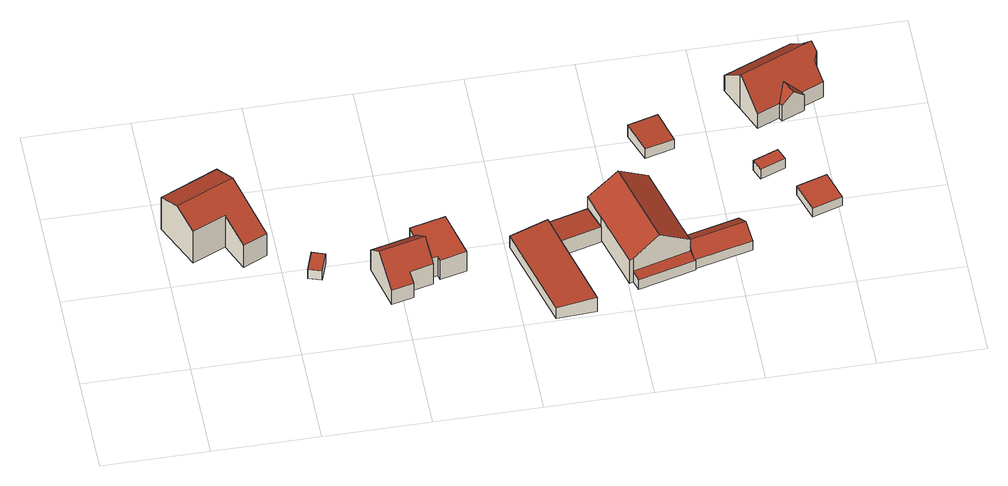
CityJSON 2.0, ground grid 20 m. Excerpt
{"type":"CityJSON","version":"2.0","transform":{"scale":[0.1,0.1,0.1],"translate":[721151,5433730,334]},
"CityObjects":{
"building1":{"type":"Building","attributes":{"Gemeindeschluessel":"09375181","HoeheDach":"345.380","HoeheGrund":"334.820","Methode":"2000","NiedrigsteTraufeDesGebaeudes":"340.481","Geometrietyp2DReferenz":"3000","measuredHeight":10.56,"function":"31001_1000","roofType":"3100"},"address":[{"Country":"Germany","Locality":"Pettendorf","ThoroughfareName":"Naabstraße 44"}],"geometry":[{"type":"Solid","lod":"2","boundaries":[[[[0,1,2,3]],[[4,5,6,7,0,3]],[[4,8,9,5]],[[6,10,11,7]],[[1,0,7,11,12]],[[8,4,3,2]],[[6,5,9,13,10]],[[8,2,1,12,13,9]],[[13,12,11,10]]]],"semantics":{"surfaces":[{"type":"WallSurface","Flaeche":"28.341","Z_MAX":"5.671","Z_MAX_ASL":"340.491","Z_MIN":"0.000","Z_MIN_ASL":"334.820"},{"type":"GroundSurface","Flaeche":"148.267","Z_MAX":"0.000","Z_MAX_ASL":"334.820","Z_MIN":"0.000","Z_MIN_ASL":"334.820"},{"type":"WallSurface","Flaeche":"56.997","Z_MAX":"8.303","Z_MAX_ASL":"343.123","Z_MIN":"0.000","Z_MIN_ASL":"334.820"},{"type":"WallSurface","Flaeche":"98.855","Z_MAX":"8.303","Z_MAX_ASL":"343.123","Z_MIN":"0.000","Z_MIN_ASL":"334.820"},{"type":"WallSurface","Flaeche":"135.297","Z_MAX":"10.560","Z_MAX_ASL":"345.380","Z_MIN":"0.000","Z_MIN_ASL":"334.820"},{"type":"WallSurface","Flaeche":"40.777","Z_MAX":"8.303","Z_MAX_ASL":"343.123","Z_MIN":"0.000","Z_MIN_ASL":"334.820"},{"type":"WallSurface","Flaeche":"94.430","Z_MAX":"10.560","Z_MAX_ASL":"345.380","Z_MIN":"0.000","Z_MIN_ASL":"334.820"},{"type":"RoofSurface","Dachneigung":"65.722","Dachorientierung":"155.892","Flaeche":"97.340","Z_MAX":"10.560","Z_MAX_ASL":"345.380","Z_MIN":"5.661","Z_MIN_ASL":"340.481"},{"type":"RoofSurface","Dachneigung":"65.724","Dachorientierung":"335.886","Flaeche":"65.318","Z_MAX":"10.560","Z_MAX_ASL":"345.380","Z_MIN":"8.303","Z_MIN_ASL":"343.123"}],"values":[[0,1,2,3,4,5,6,7,8]]}}]},
"building2":{"type":"Building","attributes":{"Gemeindeschluessel":"09375181","HoeheDach":"338.088","HoeheGrund":"335.740","Methode":"3100","NiedrigsteTraufeDesGebaeudes":"338.088","Geometrietyp2DReferenz":"3000","measuredHeight":2.35,"function":"31001_2000","roofType":"1000"},"geometry":[{"type":"Solid","lod":"2","boundaries":[[[[14,15,16,17]],[[18,19,20,21]],[[20,17,16,21]],[[18,15,14,19]],[[15,18,21,16]],[[19,14,17,20]]]],"semantics":{"surfaces":[{"type":"WallSurface","Flaeche":"9.693","Z_MAX":"2.348","Z_MAX_ASL":"338.088","Z_MIN":"0.000","Z_MIN_ASL":"335.740"},{"type":"WallSurface","Flaeche":"9.669","Z_MAX":"2.348","Z_MAX_ASL":"338.088","Z_MIN":"0.000","Z_MIN_ASL":"335.740"},{"type":"GroundSurface","Flaeche":"10.838","Z_MAX":"0.000","Z_MAX_ASL":"335.740","Z_MIN":"0.000","Z_MIN_ASL":"335.740"},{"type":"RoofSurface","Dachneigung":"90.000","Dachorientierung":"-1.000","Flaeche":"10.838","Z_MAX":"2.348","Z_MAX_ASL":"338.088","Z_MIN":"2.348","Z_MIN_ASL":"338.088"},{"type":"WallSurface","Flaeche":"6.176","Z_MAX":"2.348","Z_MAX_ASL":"338.088","Z_MIN":"0.000","Z_MIN_ASL":"335.740"},{"type":"WallSurface","Flaeche":"6.168","Z_MAX":"2.348","Z_MAX_ASL":"338.088","Z_MIN":"0.000","Z_MIN_ASL":"335.740"}],"values":[[0,1,2,3,4,5]]}}]},
"building3":{"type":"Building","attributes":{"Gemeindeschluessel":"09375181","HoeheDach":"343.650","HoeheGrund":"334.953","Methode":"2000","NiedrigsteTraufeDesGebaeudes":"338.746","Geometrietyp2DReferenz":"3000","measuredHeight":8.7,"function":"31001_1000","roofType":"3100"},"address":[{"Country":"Germany","Locality":"Pettendorf","ThoroughfareName":"Naabstraße 42"}],"geometry":[{"type":"Solid","lod":"2","boundaries":[[[[22,23,24,25]],[[26,27,28,29,30]],[[23,22,30,29]],[[28,27,31,32]],[[22,25,33,34,35,26,30]],[[36,34,33,37]],[[37,33,25,24]],[[23,29,28,32,38,36,37,24]],[[32,31,39,38]],[[26,35,39,31,27]],[[36,38,39,35,34]]]],"semantics":{"surfaces":[{"type":"WallSurface","Flaeche":"7.140","Z_MAX":"5.236","Z_MAX_ASL":"340.189","Z_MIN":"0.000","Z_MIN_ASL":"334.953"},{"type":"WallSurface","Flaeche":"60.267","Z_MAX":"8.697","Z_MAX_ASL":"343.650","Z_MIN":"0.000","Z_MIN_ASL":"334.953"},{"type":"WallSurface","Flaeche":"16.021","Z_MAX":"3.796","Z_MAX_ASL":"338.749","Z_MIN":"0.000","Z_MIN_ASL":"334.953"},{"type":"WallSurface","Flaeche":"44.939","Z_MAX":"5.205","Z_MAX_ASL":"340.158","Z_MIN":"0.000","Z_MIN_ASL":"334.953"},{"type":"RoofSurface","Dachneigung":"47.665","Dachorientierung":"166.555","Flaeche":"54.279","Z_MAX":"8.697","Z_MAX_ASL":"343.650","Z_MIN":"3.793","Z_MIN_ASL":"338.746"},{"type":"WallSurface","Flaeche":"5.883","Z_MAX":"6.179","Z_MAX_ASL":"341.132","Z_MIN":"0.000","Z_MIN_ASL":"334.953"},{"type":"WallSurface","Flaeche":"23.931","Z_MAX":"5.241","Z_MAX_ASL":"340.194","Z_MIN":"0.000","Z_MIN_ASL":"334.953"},{"type":"GroundSurface","Flaeche":"73.950","Z_MAX":"0.000","Z_MAX_ASL":"334.953","Z_MIN":"0.000","Z_MIN_ASL":"334.953"},{"type":"WallSurface","Flaeche":"1.008","Z_MAX":"5.205","Z_MAX_ASL":"340.158","Z_MIN":"0.000","Z_MIN_ASL":"334.953"},{"type":"RoofSurface","Dachneigung":"47.670","Dachorientierung":"346.549","Flaeche":"45.758","Z_MAX":"8.697","Z_MAX_ASL":"343.650","Z_MIN":"5.203","Z_MIN_ASL":"340.156"},{"type":"WallSurface","Flaeche":"47.216","Z_MAX":"8.697","Z_MAX_ASL":"343.650","Z_MIN":"0.000","Z_MIN_ASL":"334.953"}],"values":[[0,1,2,3,4,5,6,7,8,9,10]]}}]},
"building4":{"type":"Building","attributes":{"Gemeindeschluessel":"09375181","HoeheDach":"339.390","HoeheGrund":"334.340","Methode":"1000","NiedrigsteTraufeDesGebaeudes":"339.390","Geometrietyp2DReferenz":"3000","measuredHeight":5.05,"function":"31001_2000","roofType":"1000"},"geometry":[{"type":"Solid","lod":"2","boundaries":[[[[40,41,42,43]],[[44,45,46,47]],[[48,49,50,51]],[[52,53,40,43,54,44,47,55,48,51]],[[54,56,45,44]],[[51,50,57,52]],[[58,53,52,57]],[[43,42,56,54]],[[55,59,49,48]],[[47,46,59,55]],[[53,58,41,40]],[[58,57,50,49,59,46,45,56,42,41]]]],"semantics":{"surfaces":[{"type":"WallSurface","Flaeche":"5.359","Z_MAX":"5.050","Z_MAX_ASL":"339.390","Z_MIN":"0.000","Z_MIN_ASL":"334.340"},{"type":"WallSurface","Flaeche":"0.774","Z_MAX":"5.050","Z_MAX_ASL":"339.390","Z_MIN":"0.000","Z_MIN_ASL":"334.340"},{"type":"WallSurface","Flaeche":"13.696","Z_MAX":"5.050","Z_MAX_ASL":"339.390","Z_MIN":"0.000","Z_MIN_ASL":"334.340"},{"type":"GroundSurface","Flaeche":"62.857","Z_MAX":"0.000","Z_MAX_ASL":"334.340","Z_MIN":"0.000","Z_MIN_ASL":"334.340"},{"type":"WallSurface","Flaeche":"5.396","Z_MAX":"5.050","Z_MAX_ASL":"339.390","Z_MIN":"0.000","Z_MIN_ASL":"334.340"},{"type":"WallSurface","Flaeche":"34.874","Z_MAX":"5.050","Z_MAX_ASL":"339.390","Z_MIN":"0.000","Z_MIN_ASL":"334.340"},{"type":"WallSurface","Flaeche":"47.092","Z_MAX":"5.050","Z_MAX_ASL":"339.390","Z_MIN":"0.000","Z_MIN_ASL":"334.340"},{"type":"WallSurface","Flaeche":"8.023","Z_MAX":"5.050","Z_MAX_ASL":"339.390","Z_MIN":"0.000","Z_MIN_ASL":"334.340"},{"type":"WallSurface","Flaeche":"0.979","Z_MAX":"5.050","Z_MAX_ASL":"339.390","Z_MIN":"0.000","Z_MIN_ASL":"334.340"},{"type":"WallSurface","Flaeche":"33.328","Z_MAX":"5.050","Z_MAX_ASL":"339.390","Z_MIN":"0.000","Z_MIN_ASL":"334.340"},{"type":"WallSurface","Flaeche":"25.999","Z_MAX":"5.050","Z_MAX_ASL":"339.390","Z_MIN":"0.000","Z_MIN_ASL":"334.340"},{"type":"RoofSurface","Dachneigung":"90.000","Dachorientierung":"-1.000","Flaeche":"62.857","Z_MAX":"5.050","Z_MAX_ASL":"339.390","Z_MIN":"5.050","Z_MIN_ASL":"339.390"}],"values":[[0,1,2,3,4,5,6,7,8,9,10,11]]}}]},
"building5":{"type":"Building","attributes":{"Gemeindeschluessel":"09375181","HoeheDach":"338.371","HoeheGrund":"334.740","Methode":"1000","NiedrigsteTraufeDesGebaeudes":"337.490","Geometrietyp2DReferenz":"3000","measuredHeight":3.63,"function":"31001_2000","roofType":"1000","storeysAboveGround":1},"geometry":[{"type":"Solid","lod":"2","boundaries":[[[[60,61,62,63]],[[64,65,61,60]],[[66,67,68,69]],[[63,68,67,64,60]],[[67,66,65,64]],[[69,62,61,65,66]],[[69,68,63,62]]]],"semantics":{"surfaces":[{"type":"WallSurface","Flaeche":"52.610","Z_MAX":"2.765","Z_MAX_ASL":"337.505","Z_MIN":"0.000","Z_MIN_ASL":"334.740"},{"type":"WallSurface","Flaeche":"23.680","Z_MAX":"3.631","Z_MAX_ASL":"338.371","Z_MIN":"0.000","Z_MIN_ASL":"334.740"},{"type":"WallSurface","Flaeche":"20.073","Z_MAX":"3.631","Z_MAX_ASL":"338.371","Z_MIN":"0.000","Z_MIN_ASL":"334.740"},{"type":"GroundSurface","Flaeche":"145.031","Z_MAX":"0.000","Z_MAX_ASL":"334.740","Z_MIN":"0.000","Z_MIN_ASL":"334.740"},{"type":"WallSurface","Flaeche":"54.743","Z_MAX":"3.631","Z_MAX_ASL":"338.371","Z_MIN":"0.000","Z_MIN_ASL":"334.740"},{"type":"RoofSurface","Dachneigung":"83.187","Dachorientierung":"254.952","Flaeche":"146.062","Z_MAX":"3.631","Z_MAX_ASL":"338.371","Z_MIN":"2.750","Z_MIN_ASL":"337.490"},{"type":"WallSurface","Flaeche":"23.538","Z_MAX":"3.631","Z_MAX_ASL":"338.371","Z_MIN":"0.000","Z_MIN_ASL":"334.740"}],"values":[[0,1,2,3,4,5,6]]}}]},
"building6":{"type":"Building","attributes":{"Gemeindeschluessel":"09375181","HoeheDach":"338.262","HoeheGrund":"334.380","Methode":"1000","NiedrigsteTraufeDesGebaeudes":"337.714","Geometrietyp2DReferenz":"3000","measuredHeight":3.88,"function":"31001_2000","roofType":"1000","storeysAboveGround":1},"geometry":[{"type":"Solid","lod":"2","boundaries":[[[[70,71,72,73]],[[70,74,75,71]],[[71,75,76,72]],[[73,77,74,70]],[[72,76,77,73]],[[77,76,75,74]]]],"semantics":{"surfaces":[{"type":"GroundSurface","Flaeche":"43.413","Z_MAX":"0.000","Z_MAX_ASL":"334.380","Z_MIN":"0.000","Z_MIN_ASL":"334.380"},{"type":"WallSurface","Flaeche":"26.117","Z_MAX":"3.334","Z_MAX_ASL":"337.714","Z_MIN":"0.000","Z_MIN_ASL":"334.380"},{"type":"WallSurface","Flaeche":"19.941","Z_MAX":"3.882","Z_MAX_ASL":"338.262","Z_MIN":"0.000","Z_MIN_ASL":"334.380"},{"type":"WallSurface","Flaeche":"19.946","Z_MAX":"3.882","Z_MAX_ASL":"338.262","Z_MIN":"0.000","Z_MIN_ASL":"334.380"},{"type":"WallSurface","Flaeche":"30.569","Z_MAX":"3.882","Z_MAX_ASL":"338.262","Z_MIN":"0.000","Z_MIN_ASL":"334.380"},{"type":"RoofSurface","Dachneigung":"84.338","Dachorientierung":"345.059","Flaeche":"43.626","Z_MAX":"3.882","Z_MAX_ASL":"338.262","Z_MIN":"3.334","Z_MIN_ASL":"337.714"}],"values":[[0,1,2,3,4,5]]}}]},
"building7":{"type":"Building","attributes":{"Gemeindeschluessel":"09375181","HoeheDach":"344.789","HoeheGrund":"334.940","Methode":"1000","NiedrigsteTraufeDesGebaeudes":"340.762","Geometrietyp2DReferenz":"3000","measuredHeight":9.85,"function":"31001_2000","roofType":"3100","storeysAboveGround":2},"geometry":[{"type":"Solid","lod":"2","boundaries":[[[[78,79,80,81]],[[82,83,84,85]],[[86,80,79,87,88]],[[85,84,89,90]],[[89,84,83,86,88,91]],[[92,87,79,78]],[[90,89,91,93]],[[93,91,88,87,92]],[[93,92,78,81,82,85,90]],[[81,80,86,83,82]]]],"semantics":{"surfaces":[{"type":"WallSurface","Flaeche":"22.918","Z_MAX":"5.827","Z_MAX_ASL":"340.767","Z_MIN":"0.000","Z_MIN_ASL":"334.940"},{"type":"WallSurface","Flaeche":"4.235","Z_MAX":"6.293","Z_MAX_ASL":"341.233","Z_MIN":"0.000","Z_MIN_ASL":"334.940"},{"type":"RoofSurface","Dachneigung":"55.987","Dachorientierung":"74.564","Flaeche":"122.700","Z_MAX":"9.849","Z_MAX_ASL":"344.789","Z_MIN":"5.822","Z_MIN_ASL":"340.762"},{"type":"WallSurface","Flaeche":"67.281","Z_MAX":"5.823","Z_MAX_ASL":"340.763","Z_MIN":"0.000","Z_MIN_ASL":"334.940"},{"type":"RoofSurface","Dachneigung":"55.985","Dachorientierung":"254.561","Flaeche":"122.895","Z_MAX":"9.849","Z_MAX_ASL":"344.789","Z_MIN":"5.822","Z_MIN_ASL":"340.762"},{"type":"WallSurface","Flaeche":"76.382","Z_MAX":"5.827","Z_MAX_ASL":"340.767","Z_MIN":"0.000","Z_MIN_ASL":"334.940"},{"type":"WallSurface","Flaeche":"32.180","Z_MAX":"5.823","Z_MAX_ASL":"340.763","Z_MIN":"0.000","Z_MIN_ASL":"334.940"},{"type":"WallSurface","Flaeche":"93.515","Z_MAX":"9.849","Z_MAX_ASL":"344.789","Z_MIN":"0.000","Z_MIN_ASL":"334.940"},{"type":"GroundSurface","Flaeche":"203.580","Z_MAX":"0.000","Z_MAX_ASL":"334.940","Z_MIN":"0.000","Z_MIN_ASL":"334.940"},{"type":"WallSurface","Flaeche":"89.247","Z_MAX":"9.849","Z_MAX_ASL":"344.789","Z_MIN":"0.000","Z_MIN_ASL":"334.940"}],"values":[[0,1,2,3,4,5,6,7,8,9]]}}]},
"building8":{"type":"Building","attributes":{"Gemeindeschluessel":"09375181","HoeheDach":"337.897","HoeheGrund":"335.070","Methode":"1000","NiedrigsteTraufeDesGebaeudes":"337.542","Geometrietyp2DReferenz":"3000","measuredHeight":2.83,"function":"51009_1610","roofType":"1000"},"geometry":[{"type":"Solid","lod":"2","boundaries":[[[[94,95,96,97,98]],[[96,99,100,97]],[[98,97,100,101]],[[102,103,95,94]],[[102,94,98,101]],[[102,101,100,99,103]],[[95,103,99,96]]]],"semantics":{"surfaces":[{"type":"RoofSurface","Dachneigung":"81.155","Dachorientierung":"164.447","Flaeche":"25.443","Z_MAX":"2.827","Z_MAX_ASL":"337.897","Z_MIN":"2.472","Z_MIN_ASL":"337.542"},{"type":"WallSurface","Flaeche":"5.526","Z_MAX":"2.827","Z_MAX_ASL":"337.897","Z_MIN":"0.000","Z_MIN_ASL":"335.070"},{"type":"WallSurface","Flaeche":"31.749","Z_MAX":"2.827","Z_MAX_ASL":"337.897","Z_MIN":"0.000","Z_MIN_ASL":"335.070"},{"type":"WallSurface","Flaeche":"27.817","Z_MAX":"2.485","Z_MAX_ASL":"337.555","Z_MIN":"0.000","Z_MIN_ASL":"335.070"},{"type":"WallSurface","Flaeche":"5.842","Z_MAX":"2.827","Z_MAX_ASL":"337.897","Z_MIN":"0.000","Z_MIN_ASL":"335.070"},{"type":"GroundSurface","Flaeche":"25.140","Z_MAX":"0.000","Z_MAX_ASL":"335.070","Z_MIN":"0.000","Z_MIN_ASL":"335.070"},{"type":"WallSurface","Flaeche":"0.513","Z_MAX":"2.504","Z_MAX_ASL":"337.574","Z_MIN":"0.000","Z_MIN_ASL":"335.070"}],"values":[[0,1,2,3,4,5,6]]}}]},
"building9":{"type":"Building","attributes":{"Gemeindeschluessel":"09375181","HoeheDach":"339.627","HoeheGrund":"335.120","Methode":"1000","NiedrigsteTraufeDesGebaeudes":"337.480","Geometrietyp2DReferenz":"3000","measuredHeight":4.51,"function":"31001_2000","roofType":"3100","storeysAboveGround":1},"geometry":[{"type":"Solid","lod":"2","boundaries":[[[[104,105,106,107]],[[108,109,110,111,112]],[[113,110,109,99]],[[104,107,112,111]],[[99,109,108,100]],[[106,105,113,99,100]],[[111,110,113,105,104]],[[106,100,108,112,107]]]],"semantics":{"surfaces":[{"type":"WallSurface","Flaeche":"26.710","Z_MAX":"2.361","Z_MAX_ASL":"337.481","Z_MIN":"0.000","Z_MIN_ASL":"335.120"},{"type":"RoofSurface","Dachneigung":"54.439","Dachorientierung":"166.157","Flaeche":"41.426","Z_MAX":"4.507","Z_MAX_ASL":"339.627","Z_MIN":"2.360","Z_MIN_ASL":"337.480"},{"type":"WallSurface","Flaeche":"26.443","Z_MAX":"2.362","Z_MAX_ASL":"337.482","Z_MIN":"0.000","Z_MIN_ASL":"335.120"},{"type":"RoofSurface","Dachneigung":"54.444","Dachorientierung":"346.153","Flaeche":"41.641","Z_MAX":"4.507","Z_MAX_ASL":"339.627","Z_MIN":"2.361","Z_MIN_ASL":"337.481"},{"type":"WallSurface","Flaeche":"6.429","Z_MAX":"3.842","Z_MAX_ASL":"338.962","Z_MIN":"0.000","Z_MIN_ASL":"335.120"},{"type":"GroundSurface","Flaeche":"67.578","Z_MAX":"0.000","Z_MAX_ASL":"335.120","Z_MIN":"0.000","Z_MIN_ASL":"335.120"},{"type":"WallSurface","Flaeche":"20.619","Z_MAX":"4.507","Z_MAX_ASL":"339.627","Z_MIN":"0.000","Z_MIN_ASL":"335.120"},{"type":"WallSurface","Flaeche":"14.198","Z_MAX":"4.507","Z_MAX_ASL":"339.627","Z_MIN":"0.000","Z_MIN_ASL":"335.120"}],"values":[[0,1,2,3,4,5,6,7]]}}]},
"building10":{"type":"Building","attributes":{"Gemeindeschluessel":"09375181","HoeheDach":"338.760","HoeheGrund":"335.810","Methode":"1000","NiedrigsteTraufeDesGebaeudes":"338.155","Geometrietyp2DReferenz":"3000","measuredHeight":2.95,"function":"31001_2000","roofType":"1000","storeysAboveGround":1},"geometry":[{"type":"Solid","lod":"2","boundaries":[[[[114,115,116,117]],[[117,116,118,119]],[[120,119,118,121]],[[115,114,120,121]],[[116,115,121,118]],[[114,117,119,120]]]],"semantics":{"surfaces":[{"type":"GroundSurface","Flaeche":"34.876","Z_MAX":"0.000","Z_MAX_ASL":"335.810","Z_MIN":"0.000","Z_MIN_ASL":"335.810"},{"type":"WallSurface","Flaeche":"16.198","Z_MAX":"2.950","Z_MAX_ASL":"338.760","Z_MIN":"0.000","Z_MIN_ASL":"335.810"},{"type":"RoofSurface","Dachneigung":"84.344","Dachorientierung":"164.576","Flaeche":"35.047","Z_MAX":"2.950","Z_MAX_ASL":"338.760","Z_MIN":"2.345","Z_MIN_ASL":"338.155"},{"type":"WallSurface","Flaeche":"15.981","Z_MAX":"2.950","Z_MAX_ASL":"338.760","Z_MIN":"0.000","Z_MIN_ASL":"335.810"},{"type":"WallSurface","Flaeche":"17.336","Z_MAX":"2.950","Z_MAX_ASL":"338.760","Z_MIN":"0.000","Z_MIN_ASL":"335.810"},{"type":"WallSurface","Flaeche":"13.295","Z_MAX":"2.356","Z_MAX_ASL":"338.166","Z_MIN":"0.000","Z_MIN_ASL":"335.810"}],"values":[[0,1,2,3,4,5]]}}]},
"building11":{"type":"Building","attributes":{"Gemeindeschluessel":"09375181","HoeheDach":"338.123","HoeheGrund":"335.560","Methode":"3100","NiedrigsteTraufeDesGebaeudes":"338.123","Geometrietyp2DReferenz":"3000","measuredHeight":2.56,"function":"31001_2000","roofType":"1000"},"geometry":[{"type":"Solid","lod":"2","boundaries":[[[[122,123,124,125]],[[126,127,124,123]],[[128,126,123,122]],[[129,127,126,128]],[[129,128,122,125]],[[127,129,125,124]]]],"semantics":{"surfaces":[{"type":"GroundSurface","Flaeche":"12.911","Z_MAX":"0.000","Z_MAX_ASL":"335.560","Z_MIN":"0.000","Z_MIN_ASL":"335.560"},{"type":"WallSurface","Flaeche":"6.445","Z_MAX":"2.563","Z_MAX_ASL":"338.123","Z_MIN":"0.000","Z_MIN_ASL":"335.560"},{"type":"WallSurface","Flaeche":"13.164","Z_MAX":"2.563","Z_MAX_ASL":"338.123","Z_MIN":"0.000","Z_MIN_ASL":"335.560"},{"type":"RoofSurface","Dachneigung":"90.000","Dachorientierung":"-1.000","Flaeche":"12.911","Z_MAX":"2.563","Z_MAX_ASL":"338.123","Z_MIN":"2.563","Z_MIN_ASL":"338.123"},{"type":"WallSurface","Flaeche":"6.452","Z_MAX":"2.563","Z_MAX_ASL":"338.123","Z_MIN":"0.000","Z_MIN_ASL":"335.560"},{"type":"WallSurface","Flaeche":"13.139","Z_MAX":"2.563","Z_MAX_ASL":"338.123","Z_MIN":"0.000","Z_MIN_ASL":"335.560"}],"values":[[0,1,2,3,4,5]]}}]},
"building12":{"type":"Building","attributes":{"Gemeindeschluessel":"09375181","HoeheDach":"337.679","HoeheGrund":"335.360","Methode":"1000","NiedrigsteTraufeDesGebaeudes":"337.679","Geometrietyp2DReferenz":"3000","measuredHeight":2.32,"function":"31001_2000","roofType":"1000"},"geometry":[{"type":"Solid","lod":"2","boundaries":[[[[130,131,132,133]],[[134,135,131,130]],[[136,137,135,134]],[[135,137,132,131]],[[130,133,136,134]],[[133,132,137,136]]]],"semantics":{"surfaces":[{"type":"WallSurface","Flaeche":"13.938","Z_MAX":"2.319","Z_MAX_ASL":"337.679","Z_MIN":"0.000","Z_MIN_ASL":"335.360"},{"type":"WallSurface","Flaeche":"13.916","Z_MAX":"2.319","Z_MAX_ASL":"337.679","Z_MIN":"0.000","Z_MIN_ASL":"335.360"},{"type":"WallSurface","Flaeche":"13.832","Z_MAX":"2.319","Z_MAX_ASL":"337.679","Z_MIN":"0.000","Z_MIN_ASL":"335.360"},{"type":"RoofSurface","Dachneigung":"90.000","Dachorientierung":"-1.000","Flaeche":"35.985","Z_MAX":"2.319","Z_MAX_ASL":"337.679","Z_MIN":"2.319","Z_MIN_ASL":"337.679"},{"type":"GroundSurface","Flaeche":"35.985","Z_MAX":"0.000","Z_MAX_ASL":"335.360","Z_MIN":"0.000","Z_MIN_ASL":"335.360"},{"type":"WallSurface","Flaeche":"13.960","Z_MAX":"2.319","Z_MAX_ASL":"337.679","Z_MIN":"0.000","Z_MIN_ASL":"335.360"}],"values":[[0,1,2,3,4,5]]}}]},
"building13":{"type":"Building","attributes":{"Gemeindeschluessel":"09375181","HoeheDach":"345.010","HoeheGrund":"335.940","Methode":"2000","NiedrigsteTraufeDesGebaeudes":"339.840","Geometrietyp2DReferenz":"3000","measuredHeight":9.07,"function":"31001_1000","roofType":"3100"},"address":[{"Country":"Germany","Locality":"Pettendorf","ThoroughfareName":"Greifenbergstraße 2"}],"geometry":[{"type":"Solid","lod":"2","boundaries":[[[[138,139,140,141,142]],[[143,144,145,146]],[[147,148,149,150]],[[151,152,153,154]],[[155,156,157,142,141,158,159,160,161,162]],[[138,142,157,163]],[[164,151,154,162,161]],[[165,166,159,158,167]],[[153,168,155,162,154]],[[153,152,147,150,166,165,169,144,143,139,138,163,170,168]],[[170,156,155,168]],[[141,140,146,145,171,167,158]],[[143,146,140,139]],[[163,157,156,170]],[[169,171,145,144]],[[165,167,171,169]],[[164,161,160,149,148]],[[147,152,151,164,148]],[[166,150,149,160,159]]]],"semantics":{"surfaces":[{"type":"WallSurface","Flaeche":"13.795","Z_MAX":"9.070","Z_MAX_ASL":"345.010","Z_MIN":"0.000","Z_MIN_ASL":"335.940"},{"type":"WallSurface","Flaeche":"53.853","Z_MAX":"3.971","Z_MAX_ASL":"339.911","Z_MIN":"0.000","Z_MIN_ASL":"335.940"},{"type":"WallSurface","Flaeche":"3.409","Z_MAX":"3.950","Z_MAX_ASL":"339.890","Z_MIN":"0.000","Z_MIN_ASL":"335.940"},{"type":"WallSurface","Flaeche":"3.539","Z_MAX":"4.039","Z_MAX_ASL":"339.979","Z_MIN":"0.000","Z_MIN_ASL":"335.940"},{"type":"RoofSurface","Dachneigung":"46.569","Dachorientierung":"157.300","Flaeche":"99.325","Z_MAX":"9.070","Z_MAX_ASL":"345.010","Z_MIN":"3.900","Z_MIN_ASL":"339.840"},{"type":"WallSurface","Flaeche":"11.779","Z_MAX":"8.997","Z_MAX_ASL":"344.937","Z_MIN":"0.000","Z_MIN_ASL":"335.940"},{"type":"RoofSurface","Dachneigung":"46.685","Dachorientierung":"67.226","Flaeche":"6.699","Z_MAX":"6.180","Z_MAX_ASL":"342.120","Z_MIN":"3.912","Z_MIN_ASL":"339.852"},{"type":"WallSurface","Flaeche":"37.866","Z_MAX":"9.070","Z_MAX_ASL":"345.010","Z_MIN":"0.000","Z_MIN_ASL":"335.940"},{"type":"WallSurface","Flaeche":"18.014","Z_MAX":"4.039","Z_MAX_ASL":"339.979","Z_MIN":"0.000","Z_MIN_ASL":"335.940"},{"type":"GroundSurface","Flaeche":"157.374","Z_MAX":"0.000","Z_MAX_ASL":"335.940","Z_MIN":"0.000","Z_MIN_ASL":"335.940"},{"type":"WallSurface","Flaeche":"14.905","Z_MAX":"6.599","Z_MAX_ASL":"342.539","Z_MIN":"0.000","Z_MIN_ASL":"335.940"},{"type":"RoofSurface","Dachneigung":"46.574","Dachorientierung":"337.299","Flaeche":"103.836","Z_MAX":"9.070","Z_MAX_ASL":"345.010","Z_MIN":"3.936","Z_MIN_ASL":"339.876"},{"type":"WallSurface","Flaeche":"26.259","Z_MAX":"8.075","Z_MAX_ASL":"344.015","Z_MIN":"0.000","Z_MIN_ASL":"335.940"},{"type":"WallSurface","Flaeche":"11.293","Z_MAX":"7.658","Z_MAX_ASL":"343.598","Z_MIN":"0.000","Z_MIN_ASL":"335.940"},{"type":"WallSurface","Flaeche":"0.930","Z_MAX":"3.971","Z_MAX_ASL":"339.911","Z_MIN":"0.000","Z_MIN_ASL":"335.940"},{"type":"WallSurface","Flaeche":"32.672","Z_MAX":"8.809","Z_MAX_ASL":"344.749","Z_MIN":"0.000","Z_MIN_ASL":"335.940"},{"type":"RoofSurface","Dachneigung":"46.679","Dachorientierung":"247.217","Flaeche":"6.813","Z_MAX":"6.180","Z_MAX_ASL":"342.120","Z_MIN":"3.900","Z_MIN_ASL":"339.840"},{"type":"WallSurface","Flaeche":"23.601","Z_MAX":"6.180","Z_MAX_ASL":"342.120","Z_MIN":"0.000","Z_MIN_ASL":"335.940"},{"type":"WallSurface","Flaeche":"18.029","Z_MAX":"3.950","Z_MAX_ASL":"339.890","Z_MIN":"0.000","Z_MIN_ASL":"335.940"}],"values":[[0,1,2,3,4,5,6,7,8,9,10,11,12,13,14,15,16,17,18]]}}]}
},
"vertices":[
[180,241,8],[180,241,65],[135,220,65],[135,220,8],[111,274,8],[48,246,8],[7,337,8],[116,386,8],[111,274,91],[48,246,91],[7,337,91],[116,386,91],[136,340,114],[28,291,114],
[278,196,41],[265,157,41],[265,157,17],[278,196,17],[240,166,41],[254,205,41],[254,205,17],[240,166,17],
[418,94,47],[418,94,10],[414,109,10],[414,109,62],[364,136,96],[355,173,62],[355,173,10],[377,84,10],[377,84,47],[439,193,62],[439,193,10],[458,120,62],[456,130,71],[450,157,96],[456,130,10],[458,120,10],[441,194,10],[441,194,62],
[473,134,3],[473,134,54],[471,144,54],[471,144,3],[458,130,3],[458,130,54],[456,130,54],[456,130,3],[439,193,3],[439,193,54],[434,220,54],[434,220,3],[501,236,3],[523,146,3],[455,140,3],[441,194,3],[455,140,54],[501,236,54],[523,146,54],[441,194,54],
[659,2,7],[659,2,35],[608,186,35],[608,186,7],[733,6,7],[733,6,44],[694,151,44],[694,151,7],[680,205,7],[680,205,44],
[680,205,4],[755,225,4],[770,172,4],[694,151,4],[680,205,37],[755,225,37],[770,172,43],[694,151,43],
[905,130,9],[905,130,68],[916,92,68],[916,92,9],[808,62,9],[808,62,72],[801,60,68],[801,60,9],[858,76,108],[870,257,68],[813,241,108],[770,172,68],[770,172,9],[755,225,68],[870,257,9],[755,225,9],
[814,41,36],[922,70,35],[921,72,36],[916,92,39],[808,62,39],[921,72,11],[916,92,11],[808,62,11],[814,41,11],[922,70,11],
[1015,157,35],[1015,157,11],[905,130,11],[905,130,35],[916,92,50],[921,72,35],[1030,99,35],[1023,128,56],[913,101,56],[1030,99,11],
[880,343,18],[859,400,18],[916,415,18],[935,357,18],[916,415,48],[935,357,42],[880,343,42],[859,400,48],
[1064,283,16],[1112,302,16],[1121,278,16],[1073,260,16],[1112,302,41],[1121,278,41],[1064,283,41],[1073,260,41],
[1130,213,14],[1130,213,37],[1187,231,37],[1187,231,14],[1148,155,14],[1148,155,37],[1205,173,14],[1205,173,37],
[1206,485,19],[1191,491,19],[1191,491,100],[1205,485,110],[1206,485,109],[1175,531,19],[1049,478,19],[1049,478,59],[1175,531,59],[1135,387,19],[1135,387,59],[1131,395,59],[1131,395,19],[1178,405,60],[1178,405,19],[1174,413,19],[1174,413,60],[1217,431,59],[1206,457,85],[1212,472,96],[1068,427,110],[1089,377,58],[1131,395,58],[1144,426,81],[1175,413,59],[1212,472,19],[1157,396,81],[1067,430,19],[1089,377,19],[1067,430,107],[1217,431,19],[1047,477,19],[1206,457,19],[1047,477,59]
]}
